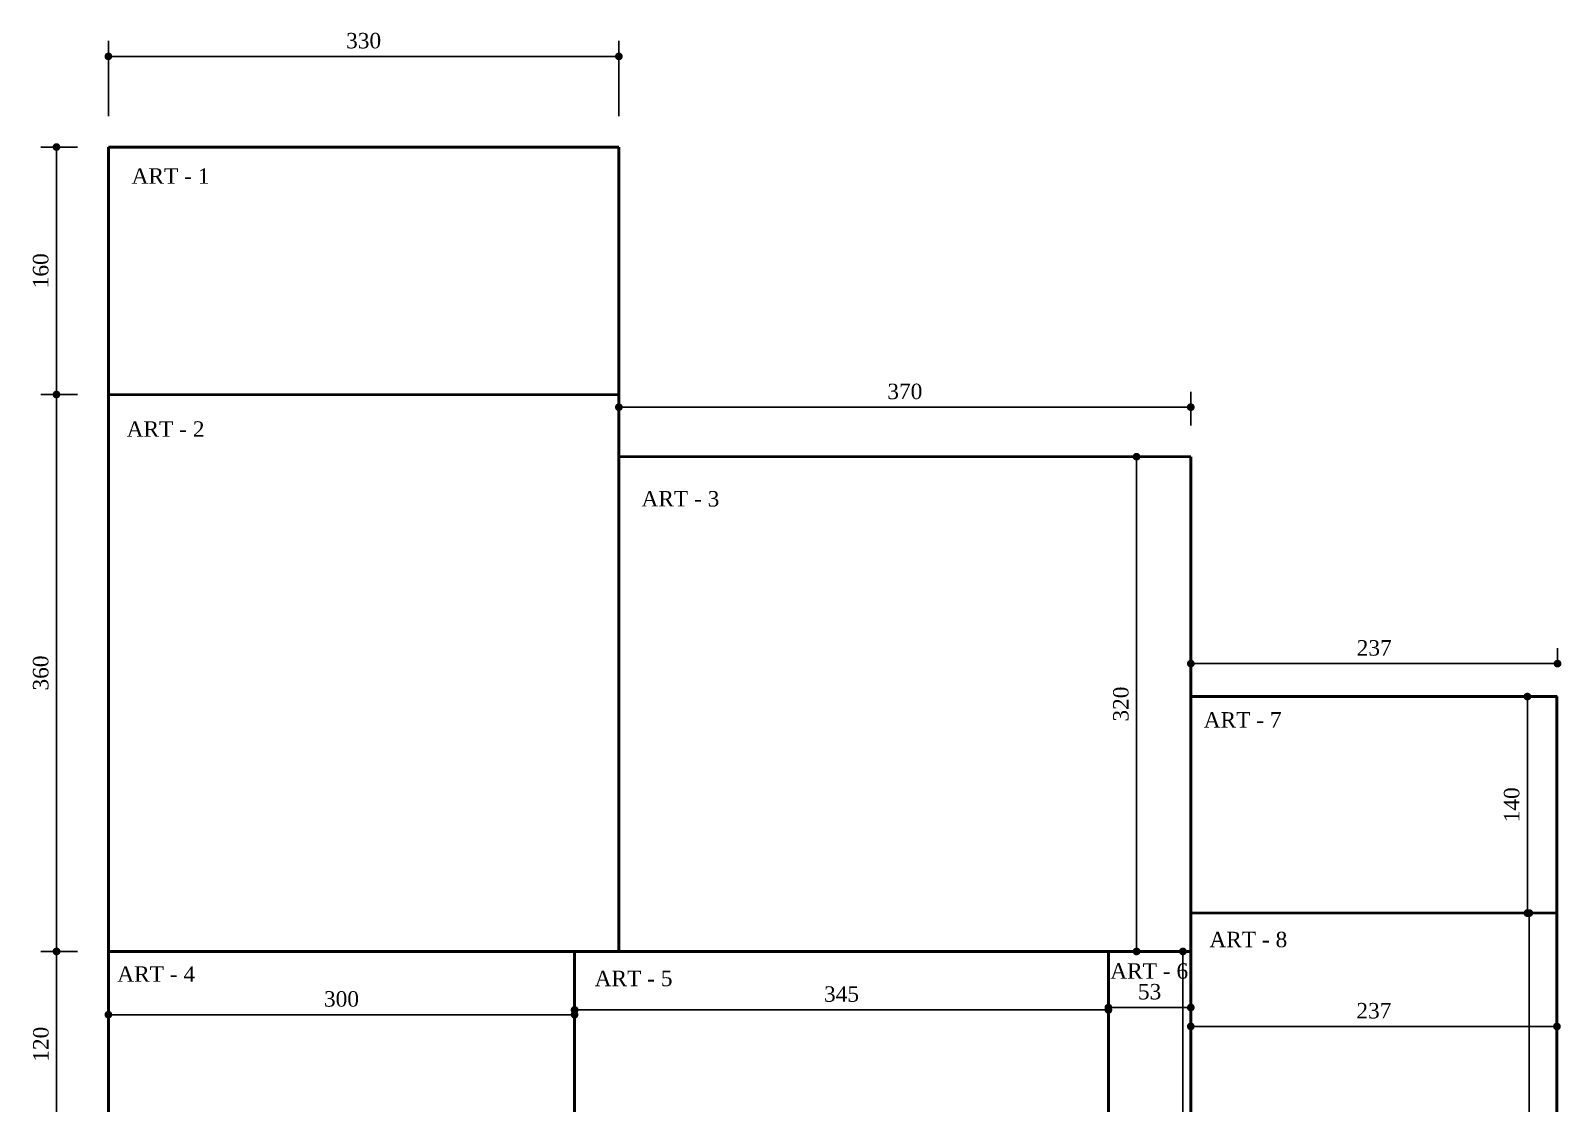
# Model space of a CAD drawing. Header units: centimetres. Extents: x -48696 to 156237, y -5617 to 29024.
# Drawn here: x 89191 to 90180, y 8598 to 9291 of the extents above; entities that cross this region are included whole.
import ezdxf

# ---------------------------------------------------------------- set-up
doc = ezdxf.new("R2010")
doc.units = ezdxf.units.CM
doc.layers.add('Parede Baixa', color=5, linetype='Continuous', lineweight=50)
doc.layers.add('Pilares Sub-solo', color=7, linetype='Continuous', lineweight=70)
doc.styles.add('Valéria', font='romantic.ttf', dxfattribs={"height": 10})
doc.dimstyles.new('Cota - 50', dxfattribs={"dimtxt": 10, "dimasz": 5, "dimexe": 10, "dimexo": 20, "dimgap": 5, "dimtad": 1, "dimtxsty": 'Valéria', "dimblk": 'DOT', "dimcen": 0, "dimclrd": 12, "dimclre": 12, "dimclrt": 2, "dimazin": 2, "dimtfac": 1, "dimtix": 1, "dimtmove": 0, "dimatfit": 3, "dimldrblk": 'DOT', "dimfxl": 1, "dimarcsym": 0})

# ---------------------------------------------------------------- blocks, each defined once
blk = doc.blocks.new('_Dot')
at = {"color": 0, "linetype": 'ByBlock', "lineweight": -2}
blk.add_line((-0.5, 0), (-1, 0), dxfattribs=at)
at = {"color": 0, "linetype": 'ByBlock', "const_width": 0.5}
blk.add_lwpolyline([(-0.25, 0, 1), (0.25, 0, 1)], format="xyb", close=True, dxfattribs=at)
blk = doc.blocks.new('*D1536')
at = {"color": 12, "lineweight": -2, "transparency": 16777216}
for p, q in [((89241.26, 9236.02), (89241.26, 9284.63)), ((89571.24, 9236.02), (89571.24, 9284.63)), ((89246.26, 9274.63), (89566.24, 9274.63))]:
    blk.add_line(p, q, dxfattribs=at)
at = {"layer": 'Defpoints', "color": 0, "transparency": 16777216}
for p in [(89571.24, 9274.63), (89241.26, 9216.02), (89571.24, 9216.02)]:
    blk.add_point(p, dxfattribs=at)
at = {"color": 12, "lineweight": -2, "transparency": 16777216, "xscale": 5, "yscale": 5, "zscale": 5, "rotation": 180}
blk.add_blockref('_Dot', (89241.26, 9274.63), dxfattribs=at)
at = {"color": 12, "lineweight": -2, "transparency": 16777216, "xscale": 5, "yscale": 5, "zscale": 5}
blk.add_blockref('_Dot', (89571.24, 9274.63), dxfattribs=at)
at = {"color": 2, "transparency": 16777216, "insert": (89406.25, 9284.74), "char_height": 10, "attachment_point": 5, "style": 'Valéria'}
blk.add_mtext('330', dxfattribs=at)
blk = doc.blocks.new('*D1537')
at = {"color": 12, "lineweight": -2, "transparency": 16777216}
for p, q in [((89221.26, 9216.02), (89197.7, 9216.02)), ((89207.7, 9211.02), (89207.7, 9061.01)), ((89221.26, 9056.01), (89197.7, 9056.01))]:
    blk.add_line(p, q, dxfattribs=at)
at = {"layer": 'Defpoints', "color": 0, "transparency": 16777216}
for p in [(89241.26, 9216.02), (89207.7, 9056.01), (89241.26, 9056.01)]:
    blk.add_point(p, dxfattribs=at)
at = {"color": 12, "lineweight": -2, "transparency": 16777216, "xscale": 5, "yscale": 5, "zscale": 5}
for p, rotation in [((89207.7, 9216.02), 90), ((89207.7, 9056.01), 270)]:
    blk.add_blockref('_Dot', p, dxfattribs=dict(at, rotation=rotation))
at = {"color": 2, "transparency": 16777216, "insert": (89197.55, 9136.01), "char_height": 10, "attachment_point": 5, "rotation": 90, "style": 'Valéria'}
blk.add_mtext('160', dxfattribs=at)
blk = doc.blocks.new('*D1538')
at = {"color": 12, "lineweight": -2, "transparency": 16777216}
for p, q in [((89221.26, 9056.01), (89197.7, 9056.01)), ((89207.7, 9051.01), (89207.7, 8700.92)), ((89221.26, 8695.92), (89197.7, 8695.92))]:
    blk.add_line(p, q, dxfattribs=at)
at = {"layer": 'Defpoints', "color": 0, "transparency": 16777216}
for p in [(89241.26, 9056.01), (89207.7, 8695.92), (89241.26, 8695.92)]:
    blk.add_point(p, dxfattribs=at)
at = {"color": 12, "lineweight": -2, "transparency": 16777216, "xscale": 5, "yscale": 5, "zscale": 5}
for p, rotation in [((89207.7, 9056.01), 90), ((89207.7, 8695.92), 270)]:
    blk.add_blockref('_Dot', p, dxfattribs=dict(at, rotation=rotation))
at = {"color": 2, "transparency": 16777216, "insert": (89197.55, 8875.96), "char_height": 10, "attachment_point": 5, "rotation": 90, "style": 'Valéria'}
blk.add_mtext('360', dxfattribs=at)
blk = doc.blocks.new('*D1539')
at = {"color": 12, "lineweight": -2, "transparency": 16777216}
for p, q in [((89221.26, 8695.92), (89197.76, 8695.92)), ((89207.76, 8690.92), (89207.76, 8580.92)), ((89221.26, 8575.92), (89197.76, 8575.92))]:
    blk.add_line(p, q, dxfattribs=at)
at = {"layer": 'Defpoints', "color": 0, "transparency": 16777216}
for p in [(89241.26, 8695.92), (89207.76, 8575.92), (89241.26, 8575.92)]:
    blk.add_point(p, dxfattribs=at)
at = {"color": 12, "lineweight": -2, "transparency": 16777216, "xscale": 5, "yscale": 5, "zscale": 5}
for p, rotation in [((89207.76, 8695.92), 90), ((89207.76, 8575.92), 270)]:
    blk.add_blockref('_Dot', p, dxfattribs=dict(at, rotation=rotation))
at = {"color": 2, "transparency": 16777216, "insert": (89197.65, 8635.92), "char_height": 10, "attachment_point": 5, "rotation": 90, "style": 'Valéria'}
blk.add_mtext('120', dxfattribs=at)
blk = doc.blocks.new('*D1540')
at = {"color": 12, "lineweight": -2, "transparency": 16777216}
for p, q in [((89571.24, 9035.92), (89571.24, 9057.84)), ((89940.93, 9035.92), (89940.93, 9057.84)), ((89576.24, 9047.84), (89935.93, 9047.84))]:
    blk.add_line(p, q, dxfattribs=at)
at = {"layer": 'Defpoints', "color": 0, "transparency": 16777216}
for p in [(89940.93, 9047.84), (89571.24, 9015.92), (89940.93, 9015.92)]:
    blk.add_point(p, dxfattribs=at)
at = {"color": 12, "lineweight": -2, "transparency": 16777216, "xscale": 5, "yscale": 5, "zscale": 5, "rotation": 180}
blk.add_blockref('_Dot', (89571.24, 9047.84), dxfattribs=at)
at = {"color": 12, "lineweight": -2, "transparency": 16777216, "xscale": 5, "yscale": 5, "zscale": 5}
blk.add_blockref('_Dot', (89940.93, 9047.84), dxfattribs=at)
at = {"color": 2, "transparency": 16777216, "insert": (89756.08, 9057.95), "char_height": 10, "attachment_point": 5, "style": 'Valéria'}
blk.add_mtext('370', dxfattribs=at)
blk = doc.blocks.new('*D1541')
at = {"color": 12, "lineweight": -2, "transparency": 16777216}
for p, q in [((89920.93, 9015.81), (89895.88, 9015.81)), ((89905.88, 9010.81), (89905.88, 8700.92)), ((89920.93, 8695.92), (89895.88, 8695.92))]:
    blk.add_line(p, q, dxfattribs=at)
at = {"layer": 'Defpoints', "color": 0, "transparency": 16777216}
for p in [(89940.93, 9015.81), (89905.88, 8695.92), (89940.93, 8695.92)]:
    blk.add_point(p, dxfattribs=at)
at = {"color": 12, "lineweight": -2, "transparency": 16777216, "xscale": 5, "yscale": 5, "zscale": 5}
for p, rotation in [((89905.88, 9015.81), 90), ((89905.88, 8695.92), 270)]:
    blk.add_blockref('_Dot', p, dxfattribs=dict(at, rotation=rotation))
at = {"color": 2, "transparency": 16777216, "insert": (89895.77, 8855.86), "char_height": 10, "attachment_point": 5, "rotation": 90, "style": 'Valéria'}
blk.add_mtext('320', dxfattribs=at)
blk = doc.blocks.new('*D1542')
at = {"color": 12, "lineweight": -2, "transparency": 16777216}
for p, q in [((89241.26, 8675.92), (89241.26, 8645.06)), ((89542.61, 8675.92), (89542.61, 8645.06)), ((89246.26, 8655.06), (89537.61, 8655.06))]:
    blk.add_line(p, q, dxfattribs=at)
at = {"layer": 'Defpoints', "color": 0, "transparency": 16777216}
for p in [(89241.26, 8695.92), (89542.61, 8695.92), (89542.61, 8655.06)]:
    blk.add_point(p, dxfattribs=at)
at = {"color": 12, "lineweight": -2, "transparency": 16777216, "xscale": 5, "yscale": 5, "zscale": 5, "rotation": 180}
blk.add_blockref('_Dot', (89241.26, 8655.06), dxfattribs=at)
at = {"color": 12, "lineweight": -2, "transparency": 16777216, "xscale": 5, "yscale": 5, "zscale": 5}
blk.add_blockref('_Dot', (89542.61, 8655.06), dxfattribs=at)
at = {"color": 2, "transparency": 16777216, "insert": (89391.94, 8665.17), "char_height": 10, "attachment_point": 5, "style": 'Valéria'}
blk.add_mtext('300', dxfattribs=at)
blk = doc.blocks.new('*D1543')
at = {"color": 12, "lineweight": -2, "transparency": 16777216}
for p, q in [((89542.61, 8675.92), (89542.61, 8648.13)), ((89887.68, 8675.92), (89887.68, 8648.13)), ((89547.61, 8658.13), (89882.68, 8658.13))]:
    blk.add_line(p, q, dxfattribs=at)
at = {"layer": 'Defpoints', "color": 0, "transparency": 16777216}
for p in [(89542.61, 8695.92), (89887.68, 8695.92), (89887.68, 8658.13)]:
    blk.add_point(p, dxfattribs=at)
at = {"color": 12, "lineweight": -2, "transparency": 16777216, "xscale": 5, "yscale": 5, "zscale": 5, "rotation": 180}
blk.add_blockref('_Dot', (89542.61, 8658.13), dxfattribs=at)
at = {"color": 12, "lineweight": -2, "transparency": 16777216, "xscale": 5, "yscale": 5, "zscale": 5}
blk.add_blockref('_Dot', (89887.68, 8658.13), dxfattribs=at)
at = {"color": 2, "transparency": 16777216, "insert": (89715.15, 8668.32), "char_height": 10, "attachment_point": 5, "style": 'Valéria'}
blk.add_mtext('345', dxfattribs=at)
blk = doc.blocks.new('*D1544')
at = {"color": 12, "lineweight": -2, "transparency": 16777216}
for p, q in [((89887.68, 8675.92), (89887.68, 8649.67)), ((89940.93, 8675.92), (89940.93, 8649.67)), ((89892.68, 8659.67), (89935.93, 8659.67))]:
    blk.add_line(p, q, dxfattribs=at)
at = {"layer": 'Defpoints', "color": 0, "transparency": 16777216}
for p in [(89887.68, 8695.92), (89940.93, 8695.92), (89940.93, 8659.67)]:
    blk.add_point(p, dxfattribs=at)
at = {"color": 12, "lineweight": -2, "transparency": 16777216, "xscale": 5, "yscale": 5, "zscale": 5, "rotation": 180}
blk.add_blockref('_Dot', (89887.68, 8659.67), dxfattribs=at)
at = {"color": 12, "lineweight": -2, "transparency": 16777216, "xscale": 5, "yscale": 5, "zscale": 5}
blk.add_blockref('_Dot', (89940.93, 8659.67), dxfattribs=at)
at = {"color": 2, "transparency": 16777216, "insert": (89914.3, 8669.86), "char_height": 10, "attachment_point": 5, "style": 'Valéria'}
blk.add_mtext('53', dxfattribs=at)
blk = doc.blocks.new('*D1545')
at = {"color": 12, "lineweight": -2, "transparency": 16777216}
for p, q in [((90177.61, 8700.74), (90177.61, 8637.46)), ((89940.93, 8663.71), (89940.93, 8637.46)), ((89945.93, 8647.46), (90172.61, 8647.46))]:
    blk.add_line(p, q, dxfattribs=at)
at = {"layer": 'Defpoints', "color": 0, "transparency": 16777216}
for p in [(90177.61, 8720.74), (89940.93, 8683.71), (90177.61, 8647.46)]:
    blk.add_point(p, dxfattribs=at)
at = {"color": 12, "lineweight": -2, "transparency": 16777216, "xscale": 5, "yscale": 5, "zscale": 5, "rotation": 180}
blk.add_blockref('_Dot', (89940.93, 8647.46), dxfattribs=at)
at = {"color": 12, "lineweight": -2, "transparency": 16777216, "xscale": 5, "yscale": 5, "zscale": 5}
blk.add_blockref('_Dot', (90177.61, 8647.46), dxfattribs=at)
at = {"color": 2, "transparency": 16777216, "insert": (90059.27, 8657.56), "char_height": 10, "attachment_point": 5, "style": 'Valéria'}
blk.add_mtext('237', dxfattribs=at)
blk = doc.blocks.new('*D1548')
at = {"color": 12, "lineweight": -2, "transparency": 16777216}
for p, q in [((89940.97, 8880.81), (89940.97, 8892.02)), ((90177.99, 8880.74), (90177.99, 8892.02)), ((89945.97, 8882.02), (90172.99, 8882.02))]:
    blk.add_line(p, q, dxfattribs=at)
at = {"layer": 'Defpoints', "color": 0, "transparency": 16777216}
for p in [(90177.99, 8882.02), (89940.97, 8860.81), (90177.99, 8860.74)]:
    blk.add_point(p, dxfattribs=at)
at = {"color": 12, "lineweight": -2, "transparency": 16777216, "xscale": 5, "yscale": 5, "zscale": 5, "rotation": 180}
blk.add_blockref('_Dot', (89940.97, 8882.02), dxfattribs=at)
at = {"color": 12, "lineweight": -2, "transparency": 16777216, "xscale": 5, "yscale": 5, "zscale": 5}
blk.add_blockref('_Dot', (90177.99, 8882.02), dxfattribs=at)
at = {"color": 2, "transparency": 16777216, "insert": (90059.48, 8892.13), "char_height": 10, "attachment_point": 5, "style": 'Valéria'}
blk.add_mtext('237', dxfattribs=at)
blk = doc.blocks.new('*D1604')
at = {"color": 12, "lineweight": -2, "transparency": 16777216}
for p, q in [((89920.93, 8695.92), (89925.85, 8695.92)), ((89935.85, 8690.92), (89935.85, 8340.81)), ((89920.82, 8335.81), (89925.85, 8335.81))]:
    blk.add_line(p, q, dxfattribs=at)
at = {"layer": 'Defpoints', "color": 0, "transparency": 16777216}
for p in [(89940.93, 8695.92), (89935.85, 8335.81), (89940.82, 8335.81)]:
    blk.add_point(p, dxfattribs=at)
at = {"color": 12, "lineweight": -2, "transparency": 16777216, "xscale": 5, "yscale": 5, "zscale": 5}
for p, rotation in [((89935.85, 8695.92), 90), ((89935.85, 8335.81), 270)]:
    blk.add_blockref('_Dot', p, dxfattribs=dict(at, rotation=rotation))
at = {"color": 2, "transparency": 16777216, "insert": (89925.7, 8515.86), "char_height": 10, "attachment_point": 5, "rotation": 90, "style": 'Valéria'}
blk.add_mtext('360', dxfattribs=at)
blk = doc.blocks.new('*D1605')
at = {"color": 12, "lineweight": -2, "transparency": 16777216}
for p, q in [((90157.61, 8720.74), (90149.76, 8720.74)), ((90159.76, 8715.74), (90159.76, 8340.26)), ((90157.61, 8335.26), (90149.76, 8335.26))]:
    blk.add_line(p, q, dxfattribs=at)
at = {"layer": 'Defpoints', "color": 0, "transparency": 16777216}
for p in [(90177.61, 8720.74), (90159.76, 8335.26), (90177.61, 8335.26)]:
    blk.add_point(p, dxfattribs=at)
at = {"color": 12, "lineweight": -2, "transparency": 16777216, "xscale": 5, "yscale": 5, "zscale": 5}
for p, rotation in [((90159.76, 8720.74), 90), ((90159.76, 8335.26), 270)]:
    blk.add_blockref('_Dot', p, dxfattribs=dict(at, rotation=rotation))
at = {"color": 2, "transparency": 16777216, "insert": (90149.57, 8528), "char_height": 10, "attachment_point": 5, "rotation": 90, "style": 'Valéria'}
blk.add_mtext('385', dxfattribs=at)
blk = doc.blocks.new('*D1606')
at = {"color": 12, "lineweight": -2, "transparency": 16777216}
for p, q in [((90157.61, 8860.74), (90148.51, 8860.74)), ((90158.51, 8855.74), (90158.51, 8725.74)), ((90157.57, 8720.74), (90148.51, 8720.74))]:
    blk.add_line(p, q, dxfattribs=at)
at = {"layer": 'Defpoints', "color": 0, "transparency": 16777216}
for p in [(90177.61, 8860.74), (90158.51, 8720.74), (90177.57, 8720.74)]:
    blk.add_point(p, dxfattribs=at)
at = {"color": 12, "lineweight": -2, "transparency": 16777216, "xscale": 5, "yscale": 5, "zscale": 5}
for p, rotation in [((90158.51, 8860.74), 90), ((90158.51, 8720.74), 270)]:
    blk.add_blockref('_Dot', p, dxfattribs=dict(at, rotation=rotation))
at = {"color": 2, "transparency": 16777216, "insert": (90148.4, 8790.74), "char_height": 10, "attachment_point": 5, "rotation": 90, "style": 'Valéria'}
blk.add_mtext('140', dxfattribs=at)

msp = doc.modelspace()

# ---------------------------------------------------------------- linework, layer by layer
at = {"layer": 'Parede Baixa'}
for p, q in [((89241.24245, 9216.00929), (89241.25699, 9216.00928)), ((89241.25699, 9216.01598), (89241.25699, 8360.92531)), ((89241.25699, 9216.01598), (89571.24244, 9216.01598)), ((89571.24244, 9216.01598), (89571.24244, 8695.91659)), ((89241.25699, 9056.01113), (89571.24244, 9055.91517)), ((89571.24244, 9015.91702), (89940.92568, 9015.80952)), ((89940.96639, 8860.8095), (90177.65538, 8860.74067)), ((90177.61467, 8860.74069), (90177.61467, 8360.74067)), ((89940.92568, 8720.80951), (90177.61467, 8720.74068)), ((89940.92568, 8695.91659), (89241.25699, 8695.91659)), ((89542.61467, 8695.91659), (89542.61467, 8360.92531)), ((89887.67865, 8695.91659), (89887.67865, 8335.82497))]:
    msp.add_line(p, q, dxfattribs=at)
at = {"layer": 'Parede Baixa', "color": 5}
msp.add_line((89940.92568, 9015.80952), (89940.92568, 8335.80949), dxfattribs=at)

# ---------------------------------------------------------------- texts
at = {"layer": 'Pilares Sub-solo', "color": 7, "char_height": 10, "attachment_point": 1, "style": 'Valéria'}
for s, insert in [('{\\C1;ART - 1}', (89256.25666, 9202.28025)), ('{\\C1;ART - 2}', (89253.03954, 9038.695)), ('{\\C1;ART - 3}', (89585.84251, 8993.62244)), ('{\\C1;ART - 7}', (89949.26774, 8850.64881)), ('{\\C1;ART - 8}', (89952.93335, 8708.65491)), ('{\\C1;ART - 6}', (89888.8867, 8688.30009)), ('{\\C1;ART - 4}', (89246.98378, 8686.31394)), ('{\\C1;ART - 5}', (89555.57029, 8683.46805))]:
    msp.add_mtext_dynamic_manual_height_columns(s, width=228.393323, gutter_width=50, heights=[9.00998], dxfattribs=dict(at, insert=insert))

# ---------------------------------------------------------------- dimensions: what is measured, and where the dimension line sits
for base, p1, p2, text, override, picture, middle in [((89571.24244, 9274.62728), (89241.25699, 9216.01598), (89571.24244, 9216.01598), '330', {"dimtxsty": 'Valéria'}, '*D1536', (89406.24971, 9284.73822)), ((89940.92568, 9047.83793), (89571.24244, 9015.91702), (89940.92568, 9015.91702), '370', {"dimtxsty": 'Valéria'}, '*D1540', (89756.08406, 9057.94888)), ((90177.98614, 8882.02229), (89940.96639, 8860.8095), (90177.98614, 8860.74058), '237', {"dimtxsty": 'Valéria'}, '*D1548', (90059.47627, 8892.12584)), ((90177.61467, 8647.45644), (89940.92568, 8683.70693), (90177.61467, 8720.74068), '237', {"dimtxsty": 'Valéria', "dimtmove": 1}, '*D1545', (90059.27018, 8657.55999)), ((89542.61467, 8655.0577), (89241.25699, 8695.91659), (89542.61467, 8695.91659), '300', {"dimtxsty": 'Valéria'}, '*D1542', (89391.93583, 8665.16865)), ((89887.67865, 8658.13001), (89542.61467, 8695.91659), (89887.67865, 8695.91659), '345', {"dimtxsty": 'Valéria'}, '*D1543', (89715.14666, 8668.32232)), ((89940.92568, 8659.6661), (89887.67865, 8695.91659), (89940.92568, 8695.91659), '53', {"dimtxsty": 'Valéria'}, '*D1544', (89914.30216, 8669.8584))]:
    dim = msp.add_linear_dim(base=base, p1=p1, p2=p2, text=text, dimstyle='Cota - 50', override=override)
    dim.commit()
    dim.dimension.update_dxf_attribs({"geometry": picture, "text_midpoint": middle})
for base, p1, p2, override, picture, middle in [((89207.69798, 9056.01113), (89241.25699, 9216.01598), (89241.25699, 9056.01113), {"dimtxsty": 'Valéria'}, '*D1537', (89197.55005, 9136.01355)), ((90158.51092, 8720.74069), (90177.61467, 8860.74069), (90177.57396, 8720.74069), {"dimtxsty": 'Valéria'}, '*D1606', (90148.39998, 8790.74069)), ((89207.76335, 8575.91845), (89241.25699, 8695.91659), (89241.25699, 8575.91845), {"dimtxsty": 'Valéria', "dimtmove": 1}, '*D1539', (89197.6524, 8635.91752))]:
    dim = msp.add_linear_dim(base=base, p1=p1, p2=p2, angle=90, dimstyle='Cota - 50', override=override)
    dim.commit()
    dim.dimension.update_dxf_attribs({"geometry": picture, "text_midpoint": middle})
for base, p1, p2, text, override, picture, middle in [((89207.69798, 8695.91659), (89241.25699, 9056.01113), (89241.25699, 8695.91659), '360', {"dimtxsty": 'Valéria', "dimtmove": 1}, '*D1538', (89197.55005, 8875.96386)), ((89905.8833, 8695.91659), (89940.92568, 9015.80952), (89940.92568, 8695.91659), '320', {"dimtxsty": 'Valéria'}, '*D1541', (89895.77236, 8855.86305)), ((90159.76092, 8335.26131), (90177.61467, 8720.74068), (90177.61467, 8335.26131), '385', {"dimtxsty": 'Valéria'}, '*D1605', (90149.56862, 8528.001)), ((89935.84641, 8335.80952), (89940.92568, 8695.91659), (89940.82097, 8335.80952), '360', {"dimtxsty": 'Valéria'}, '*D1604', (89925.69848, 8515.86305))]:
    dim = msp.add_linear_dim(base=base, p1=p1, p2=p2, angle=90, text=text, dimstyle='Cota - 50', override=override)
    dim.commit()
    dim.dimension.update_dxf_attribs({"geometry": picture, "text_midpoint": middle})

doc.saveas('drawing.dxf')
